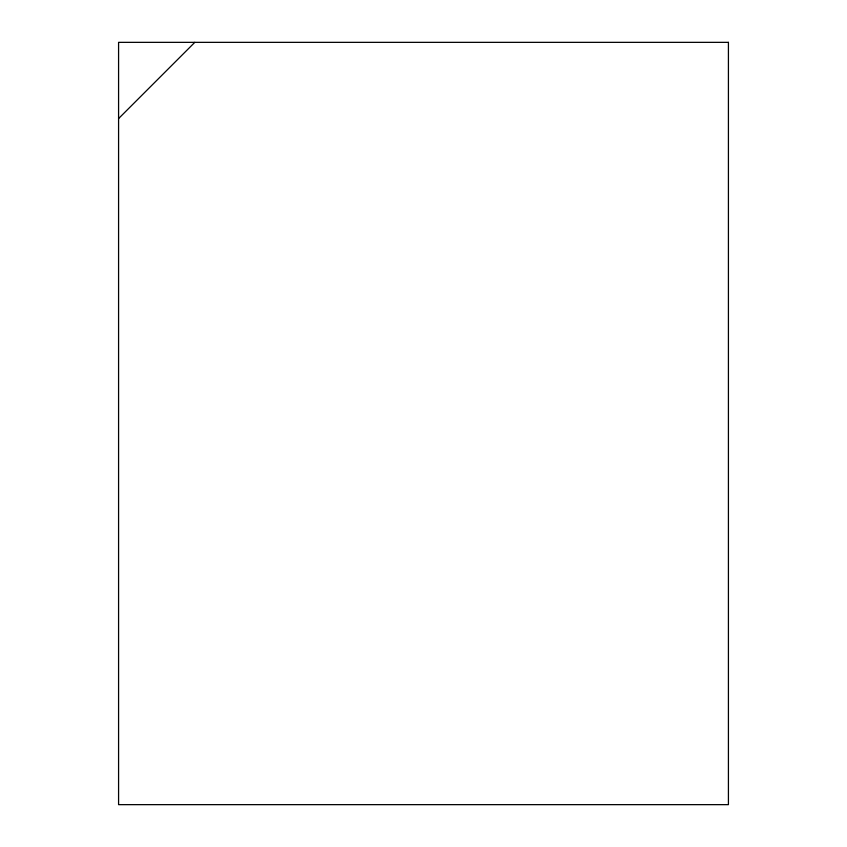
<?xml version="1.0" encoding="UTF-8"?>
<svg xmlns="http://www.w3.org/2000/svg" width="847" height="847" viewBox="0 0 847 847"><rect width="100%" height="100%" fill="white"/><g stroke="black" fill="none" stroke-linecap="round" stroke-linejoin="round"><path stroke-width="1.27" d="M118.58 118.58L194.81 42.35M728.42 42.35L118.58 42.35L118.58 804.65L728.42 804.65L728.42 42.35"/></g></svg>
